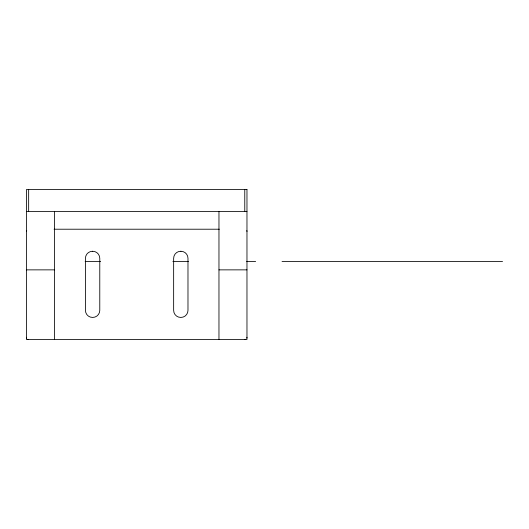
<?xml version="1.0" encoding="UTF-8"?>
<svg xmlns="http://www.w3.org/2000/svg" width="529" height="529" viewBox="0 0 529 529"><rect width="100%" height="100%" fill="white"/><g stroke="black" fill="none" stroke-linecap="round" stroke-linejoin="round"><path stroke-width="0.79" d="M26.45 211.574L246.97 211.574M54.077 229.216L219.343 229.216M85.143 261.524L100.629 261.524M172.871 261.524L188.436 261.524M246.659 261.524L255.646 261.524M282.036 261.524L502.543 261.524M26.45 269.863L54.454 269.863M218.966 269.863L246.97 269.863M244.768 189.521L244.768 211.574M218.966 211.574L218.966 339.479M54.454 211.574L54.454 339.479M28.652 189.521L28.652 211.574M28.652 339.479A2.202 2.202 0 0 1 27.845 339.32M26.695 338.282A2.202 2.202 0 0 1 26.45 337.271M246.97 337.271A2.202 2.202 0 0 1 246.818 338.084M245.575 339.32A2.202 2.202 0 0 1 244.768 339.479M246.818 230.611A2.202 2.202 0 0 1 246.97 231.424M26.45 231.424A2.202 2.202 0 0 1 26.695 230.406M246.964 189.521L26.457 189.521L26.45 339.479L246.97 339.479L246.97 189.521M92.714 251.268L92.496 251.268A7.056 7.056 0 0 0 85.44 258.324L85.44 310.371A7.056 7.056 0 0 0 92.496 317.426L92.714 317.426A7.056 7.056 0 0 0 99.776 310.371L99.776 258.324A7.056 7.056 0 0 0 92.714 251.268M180.925 251.268L180.706 251.268A7.056 7.056 0 0 0 173.644 258.324L173.644 310.371A7.056 7.056 0 0 0 180.706 317.426L180.925 317.426A7.056 7.056 0 0 0 187.98 310.371L187.98 258.324A7.056 7.056 0 0 0 180.925 251.268"/></g></svg>
